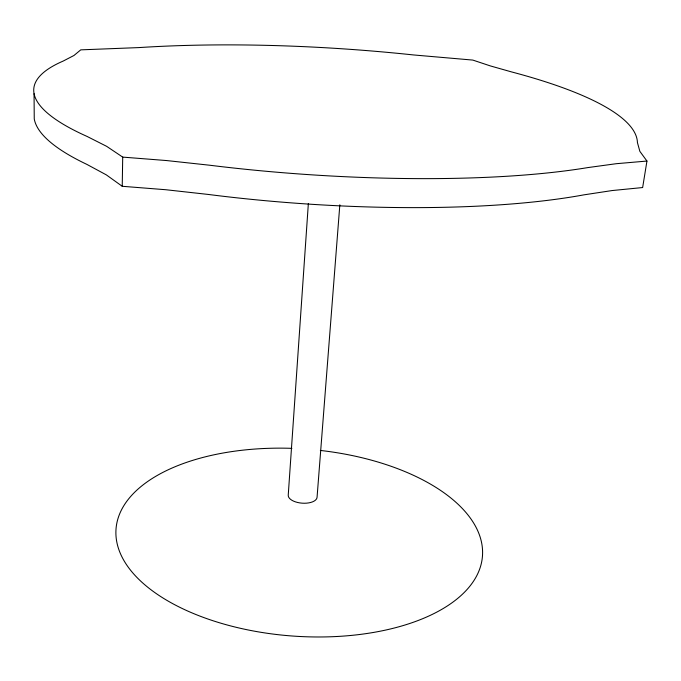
<?xml version="1.0" encoding="UTF-8"?>
<svg xmlns="http://www.w3.org/2000/svg" width="681" height="681" viewBox="0 0 681 681"><rect width="100%" height="100%" fill="white"/><g stroke="black" fill="none" stroke-linecap="round" stroke-linejoin="round"><path stroke-width="1.02" d="M122.231 186.288L122.708 157.107L106.645 146.338L87.04 136.421A389.209 82.29 5 0 1 63.214 61.052L73.965 55.484L80.758 49.858L138.839 47.593A422.092 97.298 4.4 0 1 413.478 54.94L472.81 60.081L490.397 65.929L511.269 71.837A402.624 88.028 3.4 0 1 637.416 142.525L639.859 151.344L646.95 161.056L642.643 187.547L612.125 190.552L583.864 194.86A368.957 80.767 4 0 1 208.573 194.477L165.798 189.727L122.231 186.288L106.304 174.864L86.853 164.376A386.519 88.164 5 0 1 34.254 118.937L34.05 93.706M308.357 203.517L288.242 495.07A14.446 6.963 4.2 0 0 302.092 503.165A14.446 6.963 4.2 0 0 317.065 497.232L339.836 204.794M646.95 161.056L616.262 163.704L587.848 167.586A371.4 75.336 4 0 1 209.765 165.236L166.641 160.563L122.708 157.107M320.342 450.439A183.717 93.706 4.2 0 1 451.895 602.855A183.717 93.706 4.2 0 1 139.392 579.88A183.717 93.706 4.2 0 1 291.894 448.345"/></g></svg>
